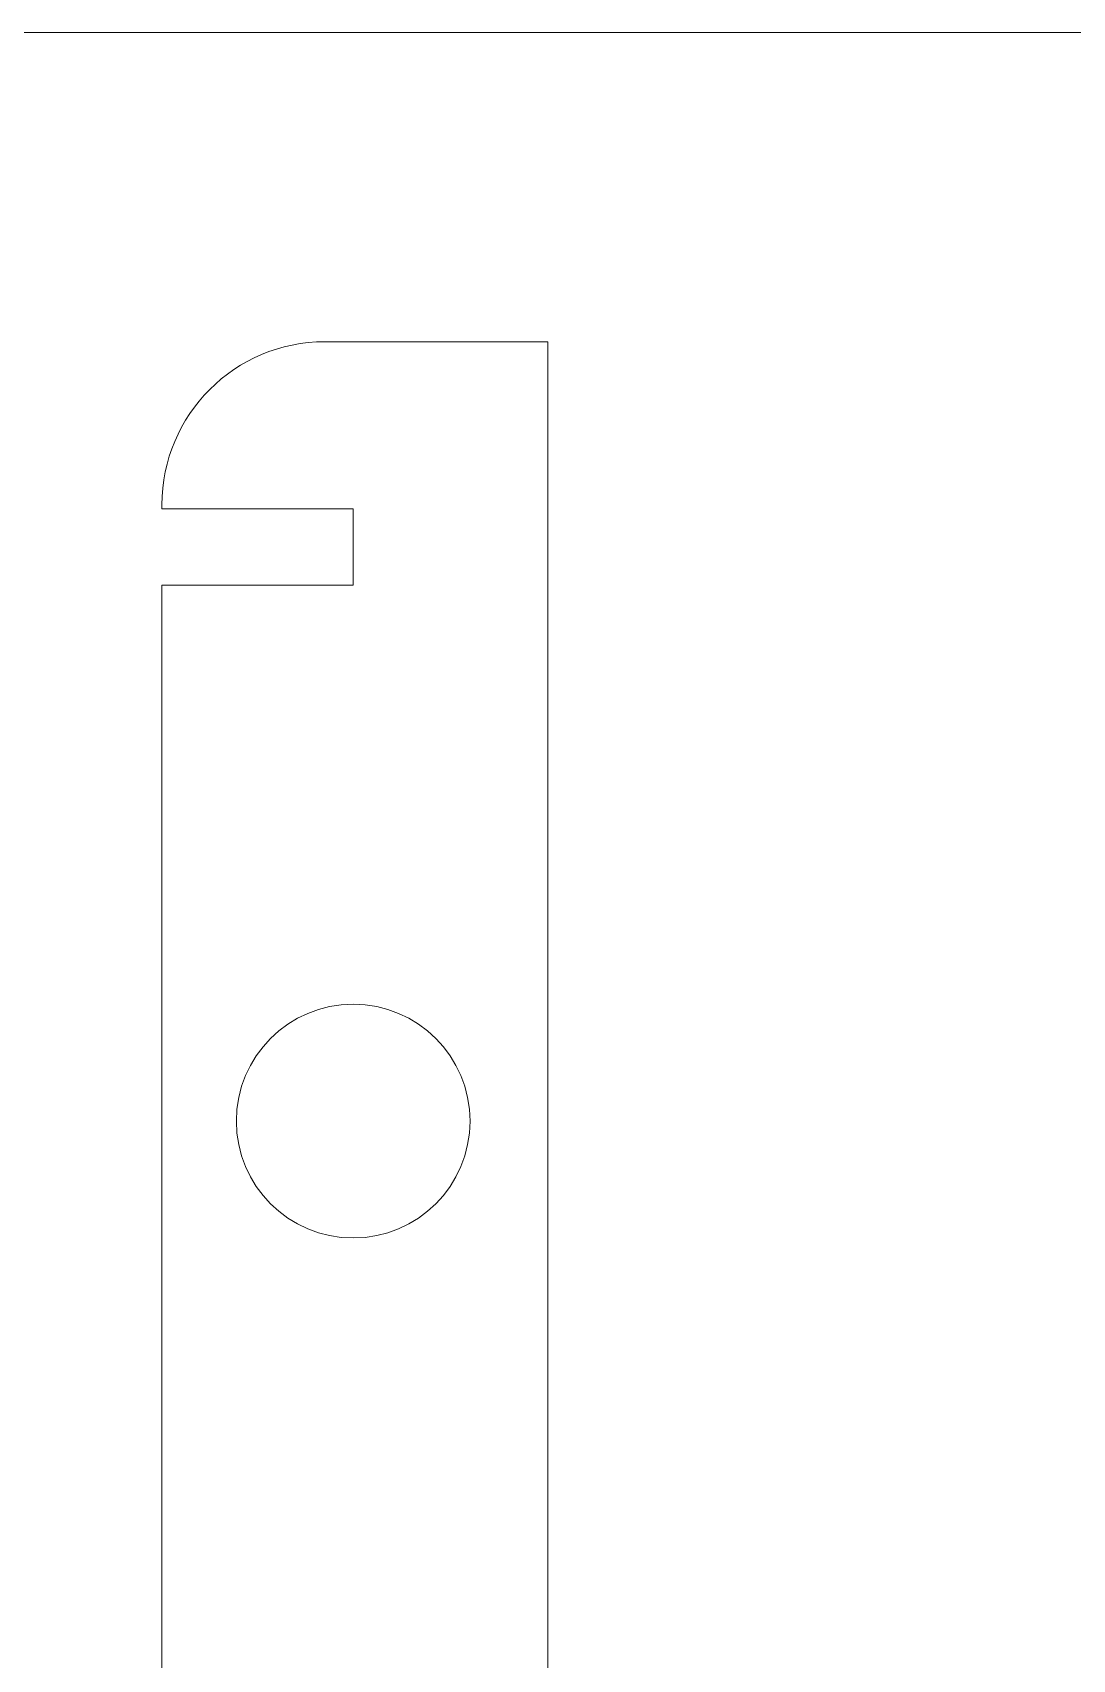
# Model space of a CAD drawing. Header units: millimetres. Extents: x -1000 to 1437, y -200 to 1019.
# Drawn here: x 368.9 to 635.9, y 601.5 to 1019 of the extents above; entities that cross this region are included whole.
import ezdxf

# ---------------------------------------------------------------- set-up
doc = ezdxf.new("R2010")
doc.units = ezdxf.units.MM
doc.layers.get('0').update_dxf_attribs({"linetype": 'CONTINUOUS', "lineweight": 5, "true_color": 0xffffff})

# ---------------------------------------------------------------- blocks, each defined once
blk = doc.blocks.new('CUT002_CS')
at = {"color": 0}
for p, q in [((675.256409, 537.5), (732.5, 537.5)), ((732.5, 537.5), (732.5, -537.5)), ((633.397248, 494.6), (633.397248, 495.640839)), ((682.5, 494.6), (633.397248, 494.6)), ((682.5, 475), (682.5, 494.6)), ((682.5, 475), (633.397248, 475)), ((633.397248, -455.4), (633.397248, 475))]:
    blk.add_line(p, q, dxfattribs=at)
blk.add_circle((682.5, 337.5), 30, dxfattribs=at)
blk.add_arc((675.256409, 495.640839), 41.859161, 90, -180, dxfattribs=at)

msp = doc.modelspace()

# ---------------------------------------------------------------- linework, layer by layer
at = {"flags": 128}
msp.add_lwpolyline([(-1000, -200), (1437, -200), (1437, 1019), (-1000, 1019)], close=True, dxfattribs=at)

# ---------------------------------------------------------------- block references
at = {"color": 0}
msp.add_blockref('CUT002_CS', (-231.31, 402.16), dxfattribs=at)

doc.saveas('drawing.dxf')
